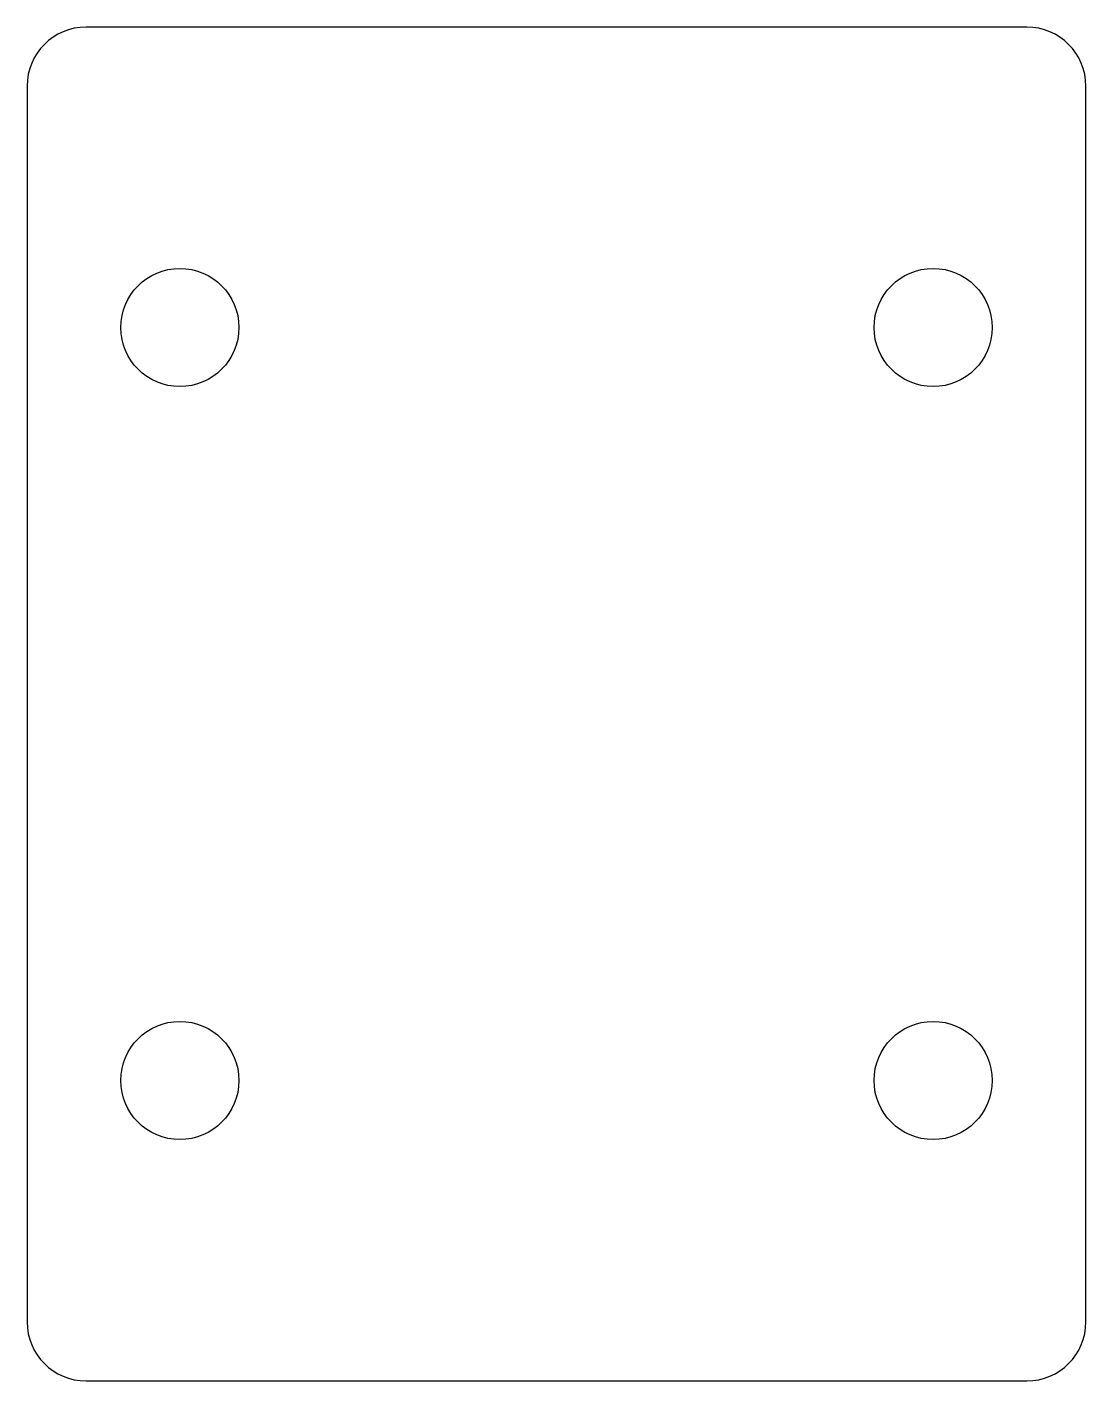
# Model space of a CAD drawing. Header units: millimetres. Extents: x -5.2 to 30.7, y -10.2 to 35.7.
import ezdxf

# ---------------------------------------------------------------- set-up
doc = ezdxf.new("R2010")
doc.units = ezdxf.units.MM

msp = doc.modelspace()

# ---------------------------------------------------------------- linework, layer by layer
for p, q in [((28.673, 35.673), (-3.173, 35.673)), ((-5.173, 33.673), (-5.173, -8.173)), ((30.673, -8.173), (30.673, 33.673)), ((-3.173, -10.173), (28.673, -10.173))]:
    msp.add_line(p, q)
for centre in [(0, 25.5), (25.5, 25.5), (0, 0), (25.5, 0)]:
    msp.add_circle(centre, 2)
for centre, start, end in [((-3.173, 33.673), 90, 180), ((28.673, 33.673), 0, 90), ((-3.173, -8.173), 180, 270), ((28.673, -8.173), 270, 360)]:
    msp.add_arc(centre, 2, start, end)

doc.saveas('drawing.dxf')
